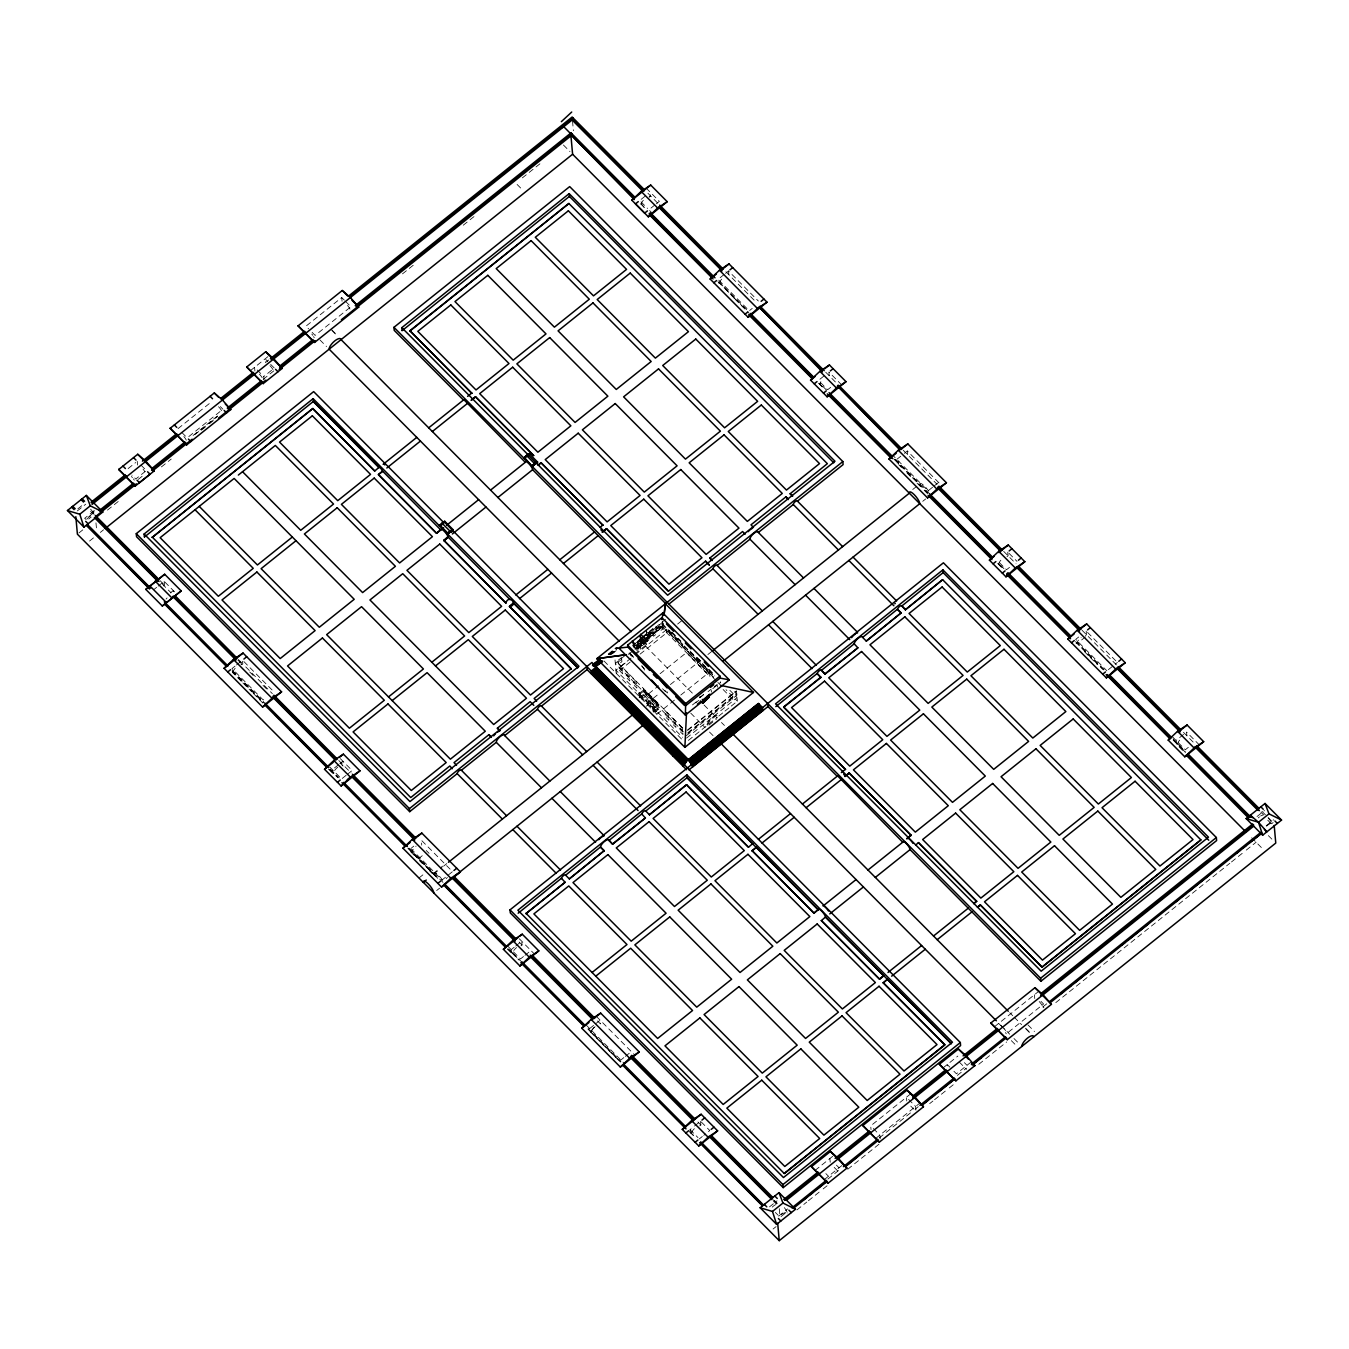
<?xml version="1.0" encoding="UTF-8"?>
<svg xmlns="http://www.w3.org/2000/svg" width="1349" height="1349" viewBox="0 0 1349 1349"><rect width="100%" height="100%" fill="white"/><g stroke="black" fill="none" stroke-linecap="round" stroke-linejoin="round"><path stroke-width="0.75" stroke-dasharray="5 3.75" d="M233.495 672.713L233.411 671.094A5.767 2.074 -44.8 0 1 236.058 667.266M633.457 645.851L633.018 640.556M638.988 692.475L639.342 697.433M652.562 706.185L652.933 711.142M649.459 196.701L650.505 195.858L649.392 196.65L650.454 195.807L650.167 192.131M628.449 654.417L633.339 650.488M634.957 649.173L662.629 626.897L663.084 623.036L662.629 626.847L636.239 648.194M77.804 508.877L83.368 504.425M128.138 468.575L135.693 462.522M178.017 428.628L212.147 401.311M250.374 370.688L269.362 355.478M344.349 300.169L341.719 297.539L305.97 326.171L308.601 328.802M77.331 510.917L85.678 504.239M268.771 359.964L265.5 362.577L265.163 358.851L267.793 361.481M188.809 436.57L222.939 409.236L220.325 406.605M264.084 380.283L263.746 376.556L274.336 368.075L269.092 362.797M138.239 479.418L144.292 474.578M193.109 435.474L217.476 415.964M263.156 379.373L273.763 370.891M194.779 434.682L217.526 416.453M201.338 430.213L207.847 425.002M209.466 423.704L214.339 419.792M78.883 532.99L83.368 529.415M107.465 510.107L118.914 500.951M161.408 466.923L171.222 459.065M402.491 273.864L413.991 264.657M463.247 225.216L474.747 216.009M522.367 177.883L540.426 163.414M89.557 541.033L94.059 537.425M100.332 532.417L103.586 529.786M153.651 589.732L156.653 587.321M158.153 586.124L164.14 581.335L176.989 594.251M641.18 199.332L647.183 194.526M163.431 585.921L164.477 585.078L164.14 581.335M170.311 592.953L173.313 590.558L173.65 594.302M654.855 204.964L648.852 209.77L652.528 213.462M656.356 203.766L659.341 201.355L646.508 188.438M234.996 666.153L231.994 668.564L263.224 699.979L266.208 697.585M236.497 664.956L242.483 660.167L242.82 663.927L241.775 664.77M724.025 274.589L718.022 279.395L749.251 310.81L752.236 308.415M725.526 273.392L728.511 270.997L758.323 300.996M233.377 671.465L232.332 672.308L241.404 681.447M718.359 283.121L719.422 282.278L747.801 310.843M338.38 764.816L332.394 769.605L332.731 773.365L333.776 772.522L333.877 773.77L333.81 772.151A5.767 2.074 -44.8 0 1 337.756 767.143M339.881 763.618L342.882 761.207L343.219 764.967L342.14 765.827M819.922 379.238L824.408 375.646M346.137 775.321L341.634 778.913L328.718 765.912M347.62 774.124L352.123 770.515L339.206 757.514M830.664 387.348L827.662 389.743L818.421 380.435M608.214 654.214L616.341 647.419M608.568 654.332L616.695 647.554M608.888 654.198L617.033 647.672M608.922 654.45L617.387 647.79M609.259 654.569L617.741 647.925M609.613 654.703L617.758 648.178M609.967 654.838L616.813 649.459M610.642 654.805L617.168 649.594M612.294 653.759L617.184 649.83M642.613 636.745L647.52 632.816M649.156 631.517L654.046 627.589M637.284 641.5L646.694 633.963M636.593 649.898L632.462 645.733L665.546 619.393M648.633 636.559L646.34 634.249L640.067 640.219L642.748 643.136M646.711 635.008L649.847 632.479M653 629.966L656.154 627.437M637.436 643.288L640.556 640.792L640.387 639.004M649.982 633.237L653.101 630.742M656.204 628.263L659.307 625.767M634.401 646.475L662.477 623.997L682.796 644.451M618.398 660.099L621.535 657.57M636.222 645.817L662.646 624.654L662.443 622.412L659.29 624.924L659.492 627.184M624.992 655.563L615.313 663.32L683.336 731.799M637.773 648.009L649.459 638.431L637.773 648.009L636.29 646.525L664.248 624.149M641.939 637.773L643.288 641.382L649.594 636.053L637.015 646.846M713.469 677.4L662.679 626.256L636.374 647.486L636.492 648.684L632.361 644.535L632.462 645.733M638.026 648.751L650.42 638.819L649.83 631.45M634.721 654.012L646.609 644.485L647.233 645.109A7.909 2.833 -44.8 0 0 643.304 644.822A7.909 2.833 -44.8 0 0 636.897 650.774M631.062 658.076L615.903 670.2L682.543 737.279M635.345 654.636L666.457 629.73L713.25 676.844M621.282 666.187L627.42 661.263M630.185 662.055L616.173 673.235L615.009 659.88L682.999 728.308M640.117 654.113L669.829 630.27M677.62 624.047L682.274 620.304M413.974 855.148L411.141 852.298L410.804 848.538L413.789 846.143M896.832 459.368L902.818 454.562M904.319 453.365L907.321 450.971L942.243 486.129M411.141 852.298L412.187 851.455L437.734 878.317M897.169 463.095L898.215 462.252L898.333 463.5A5.598 2.007 -44.8 0 1 901.132 458.424M418.342 858.841L422.541 855.468M660.099 673.707L687.855 651.483M655.867 711.749A7.925 2.108 51.3 0 0 650.353 702.981A7.925 2.108 51.3 0 0 645.446 701.261L646.188 700.687A7.925 2.108 51.3 0 1 651.078 702.391A7.925 2.108 51.3 0 1 656.609 711.176L655.867 711.749L638.886 694.954L638.785 693.808L643.507 690.03M638.886 694.954L644.029 690.84L658.7 705.325L644.502 691.042M658.261 705.409L644.063 691.11L644.923 690.705L659.138 705.156L657.874 706.168L657.621 703.2M644.94 690.873L643.675 691.885L643.422 688.917L659.121 704.987M639.139 697.838L643.878 694.044M640.826 697.77L643.979 695.241L643.76 692.846L657.958 707.129L658.177 709.523L655.024 712.07M641.922 699.153L658.599 685.798M418.966 877.997L424.952 873.208M912.733 489.485L917.236 485.893M433.198 873.663L438.121 869.717M441.393 867.087L442.59 866.142M433.518 874.219L441.932 867.491M443.568 866.193L446.806 863.579M646.458 703.723L659.425 693.335M670.369 684.567L700.131 660.74M707.888 654.518L712.559 650.791M919.714 484.898L919.833 484.797A7.942 2.125 51.3 0 1 922.649 484.426A7.942 2.125 51.3 0 1 928.635 491.221M646.356 706.185L651.078 702.391M658.228 705.122L653.085 709.254L652.983 708.107L657.705 704.313M932.581 487.225L928.095 490.834L893.156 455.675M934.081 486.028L938.584 482.436M653.338 712.12L658.076 708.326M436.671 890.525L439.589 888.198M656.879 714.211L674.702 699.929M680.79 695.055L710.552 671.229M922.733 501.322L925.684 498.945M699.541 697.77L704.296 693.959M699.811 697.804L704.549 693.808M708.04 691.666L711.159 689.187M714.262 686.692L717.364 684.213M692.459 704.92L697.113 701.193M712.778 688.648L720.535 682.442M695.612 702.913L698.715 700.418M687.568 729.961L736.487 690.806M687.602 730.416L736.52 691.261L737.397 701.16L726.032 689.71M687.821 732.709L736.723 693.538M687.872 733.418L736.79 694.246L733.839 691.278M686.337 735.677L736.874 695.207M686.54 738.088L737.094 697.618L729.708 690.182M688.395 740.399L717.28 717.263M718.781 716.066L723.435 712.339M724.986 711.092L729.64 707.365M731.192 706.117L735.846 702.391M708.984 725.071L716.437 719.101M514.222 947.234L511.237 949.629L511.575 953.389L507.157 948.937M515.723 946.037L521.726 941.231L522.046 944.991L520.95 945.868M1007.029 556.631L1008.091 555.788L1007.754 552.061M523.479 956.542L520.478 958.937L507.561 945.936M524.963 955.345L530.966 950.539M1009.507 567.373L1006.506 569.767L998.58 561.791M589.648 1028.562L594.15 1024.97M595.634 1023.773L600.136 1020.164L600.474 1023.925L597.523 1020.957M1078.677 636.998L1075.676 639.392L1106.905 670.824M594.251 1027.23L589.985 1032.322M1104.038 669.424L1077.075 642.276L1076.013 643.119L1078.846 645.986M1085.456 635.564L1086.501 634.721L1086.164 630.995M1085.557 636.812L1077.177 643.524L1102.723 669.239M620.877 1059.994L623.862 1057.582M625.363 1056.385L631.349 1051.596M1108.406 669.627L1117.394 662.426M694.33 1128.675A5.565 1.99 -44.8 0 0 691.582 1133.75L691.464 1132.502L690.384 1133.379L690.047 1129.619L693.032 1127.224M694.533 1126.01L700.536 1121.221L709.776 1130.529L703.79 1135.318M1183.562 734.446L1176.075 740.449L1176.412 744.176M699.76 1125.859L700.873 1124.982L700.536 1121.221M699.288 1138.927L702.289 1136.516M1188.317 747.346L1185.316 749.757L1172.399 736.756M769.486 1206.883L776.99 1200.88M815.1 1170.376L832.687 1156.295M910.642 1093.87L870.695 1125.859L871.032 1129.602M943.052 1067.919L957.841 1056.082M994.466 1026.758L1038.595 991.414M1257.015 816.516L1264.519 810.513M778.66 1216.107L787.647 1208.906M824.273 1179.616L843.26 1164.423M875.67 1138.455L919.816 1103.111M971.213 1061.95L956.424 1073.787L951.18 1068.509M1266.188 825.74L1273.692 819.737M781.054 1216.562L787.074 1211.739L787.175 1212.987M827.898 1179.06L838.471 1170.578M879.278 1137.915L913.408 1110.581M915.027 1109.283L918.298 1106.669M957.352 1075.389L966.44 1068.121M1039.185 1001.548A5.615 1.501 51.3 0 1 1043.097 1008.057L1042.996 1006.809L1047.903 1002.88M1271.753 823.632L1273.102 822.553M773.078 1229.023L776.063 1226.629M796.955 1209.918L806.786 1202.043M808.422 1200.728L821.524 1190.223M823.16 1188.924L828.084 1184.978M847.745 1169.246L880.509 1142.991M929.663 1103.634L932.935 1101.02M934.57 1099.705L947.689 1089.199M949.325 1087.901L955.885 1082.64M978.818 1064.277L1006.674 1041.968M1055.812 1002.611L1229.833 863.276M1231.485 861.96L1244.621 851.438M1246.257 850.123L1256.104 842.231M785.607 1212.785L785.674 1212.869A5.565 2.007 -44.8 0 0 780.531 1215.432M690.486 656.643L688.294 654.484A198.809 53.066 51.3 0 0 710.046 676.591M841.827 385.038L828.91 372.037L829.247 375.781M1009.069 553.394L1016.994 561.369M1087.581 632.428L1115.977 660.993M1199.48 745.053L1186.564 732.052L1186.901 735.778M647.908 193.244L658.363 203.783M725.914 271.756L754.428 300.473M825.689 372.189L838.488 385.089M903.24 450.262L937.032 484.274M1003.673 551.353L1016.016 563.764M1082.083 630.287L1116.652 665.091M1183.461 732.322L1195.332 744.294M1261.922 811.305L1272.529 821.996M1260.877 812.132L1263.794 815.083M1267.756 820.209L1272.158 824.644L1271.669 823.548A5.615 2.023 -44.8 0 0 1266.542 826.212M826.414 389.979L819.804 383.335L819.922 384.566A5.598 2.007 -44.8 0 1 822.705 379.474M895.281 459.284L929.478 493.717M1003.943 568.671L998.648 563.342L998.766 564.59A5.615 2.023 -44.8 0 1 1001.548 559.481M1173.057 738.881L1185.383 751.309M640.724 203.851L646.66 209.82M717.921 281.553L732.777 296.51M734.261 297.994L746.132 309.95M818.877 383.183L823.345 387.669M894.606 459.402L919.833 484.797M998.479 563.949L1002.914 568.418M1075.575 641.568L1103.752 669.93M1173.445 740.078L1185.316 752.017M1268.347 835.604L1272.798 840.073M641.079 203.429L645.126 208.623M719.422 282.278L734.345 298.433M735.138 299.225L749.336 313.508M818.792 383.436L823.244 387.922M893.915 459.048L927.522 492.773M997.653 563.477L1002.729 568.57M1173.158 740.129L1176.109 743.097M1177.458 743.333L1185.501 752.557M898.586 464.528L901.419 467.395M907.101 473.111L911.368 477.411M917.05 483.127L922.733 488.844M924.166 490.277L928.416 494.56M1084.529 651.702L1088.778 655.985M1090.211 657.418L1097.293 664.551M1179.043 746.84L1183.006 750.82M563.427 145.001L569.969 151.594M1251.653 837.763L1262.664 848.825M517.105 184.459L522.35 189.737M345.664 301.502L350.892 306.763L315.143 335.395L309.899 330.117M1040.956 1001.363L1043.586 1004.01L1007.821 1032.626L1003.892 1028.68M672.072 632.175L680.941 641.095M697.197 657.452L701.615 661.921A7.925 2.108 51.3 0 0 696.725 660.201L697.467 659.61A7.925 2.108 51.3 0 1 698.006 658.548M709.018 669.357L714.919 675.309M671.111 632.057L682.729 643.743M689.98 651.044L714.666 675.883M1042.996 1006.809L1043.907 1007.737M684.247 645.918L714.717 676.591M662.511 624.469L682.83 644.923M684.28 646.39L713.317 675.613M716.437 681.026L662.629 626.847L662.258 621.501M717.887 682.476L720.788 685.41M659.948 625.953L710.029 676.321M723.098 689.524L734.767 701.261M646.07 631.265L648.363 633.575M648.447 634.468L649.24 635.683L642.866 640.488M649.628 636.306L648.279 632.698M646.407 635.143L649.864 639.257L648.549 635.666M640.59 633.659L644.704 637.807M640.691 634.789L646.356 641.146L644.603 636.677L636.037 643.557L636.29 646.525M1027.972 1024.936L1034.514 1031.53M639.73 636.357L645.075 641.82M699.794 697.618L699.996 696.202M639.999 639.325L642.293 641.635M331.601 329.645L336.845 334.923M1025.594 1028.208L1030.838 1033.486M331.888 330.404L337.098 335.648M639.426 639.966L692.61 693.403M704.077 705.038L717.112 718.056M721.445 722.508L724.447 725.442M1009.76 1012.728L1012.728 1015.713M1014.212 1017.197L1021.615 1024.65M1025.898 1028.967L1031.125 1034.245M632.007 640.522L636.121 644.687M632.108 641.652L637.403 647.469L645.952 640.337M319.966 339.948L326.525 346.541M690.722 713.132L705.139 727.634M709.523 732.052L713.941 736.503M1000.806 1025.257L1009.693 1034.194M1013.976 1038.511L1019.203 1043.772M998.648 1023.402L1002.594 1027.348M629.595 652.865L633.828 657.132M633.659 657.401L630.944 654.67L631.113 656.44M628.971 653.236L633.035 657.334M641.534 665.883L644.4 668.767M644.687 670.116L641.804 665.597M664.737 690.283L667.451 693.015L667.283 691.244M662.544 688.732L665.361 691.565M1011.328 1040.635L1016.556 1045.897M643.625 691.16L657.806 705.46M643.979 695.241L658.177 709.54M638.785 693.808L652.983 708.107M603.998 660.976L682.813 740.314M964.4 1062.675L967.014 1065.305M959.206 1061.983L966.542 1069.369M257.187 369.963L263.746 376.556M949.881 1067.194L947.251 1064.563L947.588 1068.29M910.744 1106.096L913.678 1109.047M181.946 432.591L187.191 437.869M873.309 1128.506L879.868 1135.099L880.206 1138.826M141.139 465.27L146.383 470.548L135.811 479.013L131.865 475.05M836.431 1165.131L839.061 1167.779M834.188 1167.391L838.589 1171.826M825.858 1173.613L828.488 1176.244M243.899 661.583L273.695 691.582M519.281 938.769L534.626 954.232M596.46 1016.471L635.025 1055.289M93.924 512.553L93.014 511.625L94.11 514.627M160.059 580.626L164.477 585.078M238.402 659.492L242.82 663.927M245.771 666.912L272.38 693.673M338.801 760.532L351.145 772.943M519.112 942.024L522.046 944.991M697.922 1122.014L700.873 1124.982M162.167 583.864L171.07 592.818M237.812 660.015L242.264 664.484M249.683 671.954L255.602 677.923M263.021 685.393L267.473 689.862M340.15 763.028L343.118 766.013M774.41 1200.374L777.328 1203.308M426.217 850.494L429.083 853.327M773.331 1199.902L777.715 1204.32M773.449 1201.15L776.366 1204.084M775.355 1212.431L778.103 1215.196M410.804 848.538L442.05 880.003L452.539 871.606L421.293 840.14L421.731 845.149M585.989 1024.869L624.536 1063.687M690.047 1129.619L697.973 1137.595M232.45 670.47L263.578 701.8M330.303 768.964L339.189 777.918M408.882 848.049L442.978 882.381M509.686 949.527L512.772 953.76L512.89 952.141A5.514 1.99 -44.8 0 1 516.583 947.571M588.13 1028.478L620.877 1061.444M512.687 952.917L521.945 962.225M595.061 1026.69A5.48 1.973 -44.8 0 0 591.182 1032.036L620.86 1061.916M232.095 670.942L263.257 702.323M330.033 769.537L337.452 776.99M408.663 848.69L433.805 874A7.942 2.125 51.3 0 1 437.261 874.118A7.942 2.125 51.3 0 1 443.517 882.044M507.932 948.617L516.836 957.554M587.945 1029.152L620.54 1061.967M690.182 1132.047L696.118 1138.016M232.348 671.482L263.375 702.728M329.476 769.335L337.84 777.766M407.887 848.251L437.616 878.148M511.642 952.647L519.045 960.1M590.188 1031.698L620.928 1062.624M689.491 1131.642L695.544 1137.73M242.887 682.931L251.74 691.852M253.224 693.335L263.544 703.74M328.313 768.93L332.731 773.365M419.657 860.881L422.507 863.731M429.606 870.881L432.456 873.747M640.994 201.844L647.554 208.454M413.502 853.934L437.498 878.283M641.028 640.185L640.573 634.974M633.474 645.665L632.243 640.708M591.081 1031.445L591.182 1032.036M1077.075 642.276L1077.177 643.524A5.615 2.023 -44.8 0 1 1081.122 637.352M1034.413 994.769L1034.734 998.496M907.321 450.971L907.658 454.697M915.954 1110.193L915.617 1106.467L906.444 1097.243L906.781 1100.969M829.888 1158.538L830.225 1162.282M728.511 270.997L728.848 274.724M779.284 1208.687L779.992 1216.697M720.467 681.734L720.568 682.914M717.466 685.41L717.634 687.181M711.26 690.368L711.412 692.155M666.457 629.73L666.743 632.782M662.797 626.324L663.017 628.735L659.863 631.265L659.644 628.853M659.408 626.965L659.577 628.752M656.036 626.476L656.71 633.777L653.574 636.306L652.933 628.971M653.253 705.965L653.692 710.99M646.289 630.371L646.913 637.268M647.065 638.937L647.267 641.331M644.957 640.606L645.176 643.018L640.944 637.655M650.353 702.981L650.656 706.505M643.507 644.131L642.208 640.741M640.657 641.989L640.809 643.76M639.797 635.126L640.269 640.337M640.353 645.733L640.674 649.257M637.554 644.468L637.706 646.255M639.662 692.256L640.117 697.281M634.182 643.979L634.334 645.766M633.929 645.244L634.131 647.486M572.532 121.056L573.392 130.769M412.187 851.455L412.288 852.703L412.221 851.084A5.767 2.074 -44.8 0 1 416.167 846.059M341.719 297.539L342.056 301.265M254.573 367.333L254.91 371.059M137.21 461.307L137.547 465.051M95.964 522.872L96.521 528.96M446.114 878.705A5.767 2.074 -44.8 0 1 447.43 877.524M706.286 668.227A7.925 2.108 51.3 0 1 707.146 670.689L707.888 670.099A7.925 2.108 51.3 0 0 707.028 667.637M637.436 648.582A7.909 2.833 -44.8 0 1 646.609 644.485M240.931 664.332A5.767 2.074 -44.8 0 1 241.623 664.534M88.747 519.028A5.615 2.023 -44.8 0 1 91.142 517.105M90.585 511.17A5.649 1.501 51.3 0 1 92.423 513.716M90.568 509.163A5.649 1.501 51.3 0 1 94.093 514.053M86.758 519.298A5.615 2.023 -44.8 0 1 93.014 515.436M166.045 599.091A5.598 2.007 -44.8 0 1 167.107 597.927M719.523 283.526A5.598 2.007 -44.8 0 1 722.339 278.467M1177.576 744.581A5.615 2.023 -44.8 0 1 1181.522 738.392M641.18 204.66A5.598 2.007 -44.8 0 1 643.996 199.601M649.021 196.954A5.598 2.007 -44.8 0 1 649.459 197.308M706.977 724.531A7.909 2.85 -44.8 0 1 712.491 717.314A7.909 2.85 -44.8 0 1 718.477 715.324M707.618 725.189A7.925 2.85 -44.8 0 1 712.373 718.612A7.925 2.85 -44.8 0 1 718.461 715.594M772.269 1207.119A5.565 2.007 -44.8 0 1 775.709 1204.674M784.292 1207.625A5.615 1.501 51.3 0 1 787.091 1212.262M1268.245 818.118A5.615 1.501 51.3 0 1 1272.158 824.644M1258.297 817.899A5.615 2.023 -44.8 0 1 1259.46 816.853M1260.657 816.01A5.615 2.023 -44.8 0 1 1262.715 815.167M311.788 334.08A5.615 1.501 51.3 0 1 312.766 335.328M313.592 336.575A5.615 1.501 51.3 0 1 314.216 337.739M1005.443 1032.558A5.615 1.501 51.3 0 1 1006.27 1033.806M347.536 305.447A5.615 1.501 51.3 0 1 349.981 309.106M143.045 469.165A5.649 1.501 51.3 0 1 144.866 471.712M218.538 406.707A5.649 1.501 51.3 0 1 222.045 411.597M269.952 365.63A5.615 1.501 51.3 0 1 273.409 370.419M131.409 476.484A5.649 1.501 51.3 0 1 132.455 477.63M133.45 478.912A5.649 1.501 51.3 0 1 134.293 480.177M183.852 436.486A5.649 1.501 51.3 0 1 186.297 440.212M259.345 374.111A5.615 1.501 51.3 0 1 262.195 377.737M94.059 510.782L84.667 518.303L85.577 519.23L94.97 511.709L94.059 510.782M621.687 659.239L618.55 661.769L618.753 664.163L621.906 661.651L621.687 659.239M622.125 667.485L618.584 663.91L618.786 666.17L622.327 669.745L622.125 667.485M629.224 674.618L625.666 671.043L625.869 673.303L629.427 676.878L629.224 674.618M636.323 681.768L632.765 678.193L632.968 680.452L636.526 684.027L636.323 681.768M668.261 713.891L664.703 710.316L664.905 712.609L668.463 716.184L668.261 713.891M675.343 721.024L671.802 717.466L672.004 719.742L675.562 723.317L675.343 721.024M682.425 728.156L678.901 724.598L679.103 726.875L682.628 730.45L682.425 728.156M622.462 671.397L618.938 667.839L619.14 670.251L622.682 673.809L622.462 671.397M629.561 678.547L626.02 674.972L626.24 677.383L629.781 680.958L629.561 678.547M636.661 685.697L633.119 682.122L633.339 684.533L636.88 688.108L636.661 685.697M668.615 717.853L665.057 714.279L665.276 716.69L668.834 720.248L668.615 717.853M675.697 724.986L672.156 721.428L672.375 723.823L675.916 727.398L675.697 724.986M682.779 732.119L679.238 728.561L679.458 730.956L682.999 734.514L682.779 732.119"/><path stroke-width="1.5" d="M665.377 603.762L664.012 615.329L665.377 603.762L753.467 692.425L684.887 747.329L686.506 712.862M685.376 715.054L618.887 648.127L662.814 612.952L729.32 679.879L685.376 715.054L685.68 703.571L627.622 645.126L661.904 617.673L719.961 676.119L720.147 678.092L685.865 705.544L627.808 647.098L627.622 645.126M662.814 612.952L662.089 619.646L661.904 617.673M144.377 536.75L144.124 534.002L313.12 398.68L313.39 401.715L381.143 468.794L382.61 471.374L378.411 474.73L436.671 533.378L378.378 474.46L382.576 471.105L440.853 530.005M428.695 427.835L463.887 399.675L525.301 462.302A5.581 1.484 51.3 0 1 528.741 463.5A5.581 1.484 51.3 0 1 532.636 469.688L594.504 531.961L559.768 559.784M443.804 540.308L505.824 602.986L443.804 540.308L447.986 536.936L510.023 599.614M594.504 531.961L665.917 603.829M686.877 774.882L952.461 1042.221L783.465 1177.542L517.881 910.204L686.877 774.882L687.147 777.918L818.236 909.867A5.581 1.484 51.3 0 1 821.676 911.064A5.581 1.484 51.3 0 1 825.571 917.253L883.78 975.833L879.582 979.205L821.372 920.608L879.582 979.205M802.436 804.038L837.628 775.894L902.734 842.214A5.581 1.484 51.3 0 1 906.174 843.412A5.581 1.484 51.3 0 1 910.069 849.6L968.262 908.181L933.525 936.004M951.247 1043.755L825.554 916.983L821.372 920.608M968.262 908.181L1040.888 981.279L1216.629 840.562L1216.36 837.527L943.423 562.803L762.573 707.618L762.843 710.653M444.698 521.254L439.251 525.621L444.698 521.254L453.146 529.752L447.683 534.12L453.146 529.752M529.196 453.601L523.732 457.969L529.196 453.601L537.627 462.1L532.181 466.467L537.627 462.1M1168.2 740.112L1177.542 731.293L1187.086 725.003L1203.679 741.68L1184.793 756.806L1168.2 740.112L1170.999 737.869M1184.793 756.806L1194.118 747.987L1203.679 741.68M710.13 279.024L719.455 270.222L729 263.898L767.008 302.159L748.139 317.285L710.13 279.024L716.42 273.982M748.139 317.285L757.463 308.483L767.008 302.159M324.519 769.284L333.861 760.482L343.405 754.158L359.981 770.852L341.112 785.978L324.519 769.284L333.22 762.32M341.112 785.978L350.436 777.176L359.981 770.852M810.547 380.114L819.888 371.312L829.433 364.989L846.025 381.683L827.139 396.808L810.547 380.114L815.268 376.337M827.139 396.808L836.464 388.006L846.025 381.683M402.929 848.201L412.271 839.398L421.815 833.092L460.414 871.943L441.528 887.052L402.929 848.201L410.13 842.451M888.974 459.031L898.299 450.229L907.843 443.922L946.442 482.773L927.556 497.882L888.974 459.031L896.158 453.281M441.528 887.052L450.853 878.233L460.414 871.943M927.556 497.882L936.897 489.08L946.442 482.773M503.362 949.291L512.687 940.489L522.248 934.183L538.824 950.876L519.955 965.985L503.362 949.291L506.162 947.065M519.955 965.985L529.28 957.183L538.824 950.876M989.39 560.122L998.732 551.319L1008.276 545.013L1024.852 561.707L1005.983 576.816L989.39 560.122L994.112 556.344M1005.983 576.816L1015.308 568.013L1024.852 561.707M581.79 1028.225L591.115 1019.422L600.659 1013.116L639.224 1051.916L620.338 1067.042L581.79 1028.225L588.973 1022.475M1067.818 639.055L1077.143 630.253L1086.687 623.946L1125.251 662.747L1106.365 677.873L1067.818 639.055L1074.108 634.03M620.338 1067.042L629.663 1058.24L639.224 1051.916M1106.365 677.873L1115.707 669.07L1125.251 662.747M682.274 1129.383L691.599 1120.581L701.143 1114.257L717.634 1130.85L698.765 1145.976L682.274 1129.383L701.143 1114.257M698.765 1145.976L708.09 1137.173L717.634 1130.85M631.821 200.192L641.146 191.406L650.707 185.066L667.215 201.692L648.329 216.818L631.821 200.192L650.707 185.066M648.329 216.818L657.654 208.016L667.215 201.692M224.069 668.278L233.444 659.425L243.056 653.068L281.587 691.868L262.6 707.061L224.069 668.278L243.056 653.068M262.6 707.061L271.992 698.226L281.587 691.868M561.336 121.68L571.723 112.034M535.115 461.83L667.637 595.229L834.98 461.24L569.143 193.649L401.817 327.655L536.565 463.28A2.782 0.995 -44.8 0 0 534.895 463.331L533.816 464.208A2.782 0.995 -44.8 0 0 532.366 466.653L524.913 458.019L529.735 454.158M145.793 589.378L164.679 574.269L145.793 589.395L162.302 606.005L181.188 590.896L164.662 574.252M162.302 605.988L181.188 590.896M509.467 606.392L571.352 668.952L509.467 606.392L513.598 602.986L577.743 667.553M505.824 602.986C508.927 593.712 518.825 604.892 509.484 606.679L513.598 602.986M571.116 134.124L571.015 132.893L355.225 305.65M67.45 510.546L86.336 495.42L102.811 512.013L83.958 527.139L67.45 510.546L79.793 514.222L90.282 505.824L102.828 512.03M118.763 469.452L137.733 454.259L145.877 461.291L154.241 470.868L135.254 486.062L118.763 469.452L135.254 486.062M170.143 428.308L214.289 392.947L222.433 399.978L230.797 409.556L186.651 444.9L170.143 428.308L186.651 444.9M246.715 366.995L265.702 351.785L273.83 358.834L282.194 368.395L263.207 383.605L246.715 366.995L263.207 383.605M298.112 325.834L342.258 290.49L350.386 297.522L358.75 307.1L314.604 342.444L298.112 325.834L314.604 342.444M91.041 502.283L125.339 474.814M142.438 461.139L176.719 433.67M220.629 398.511L253.275 372.375M270.39 358.649L304.672 331.213M348.615 296.021L572.161 117.009L643.507 188.809M91.951 503.211L126.25 475.759M144.984 460.751L177.63 434.614M221.54 399.439L254.185 373.302M271.318 359.593L305.599 332.141M349.526 296.965L573.089 117.936M92.069 504.442L126.368 476.99M126.89 476.484L254.303 374.533M254.843 374.027L572.145 120.01L572.027 118.779L643.911 191.136M99.286 510.597L133.585 483.144M152.319 468.137L184.965 442M227.256 408.14L261.537 380.688M280.288 365.663L312.934 339.526M105.998 506.684L109.202 503.986M112.557 501.44L130.583 486.989M152.437 469.368L155.691 466.754M166.669 458.087L169.94 455.456M173.228 452.826L184.695 443.636M233.883 404.228L253.477 388.461M296.207 354.315L299.478 351.684M302.766 349.071L313.035 340.757M356.878 305.717L360.267 302.952M363.437 300.473L386.488 281.958M410.99 262.38L414.261 259.75M417.549 257.119L420.905 254.388M424.109 251.858L447.126 233.394M471.661 213.766L474.983 211.085M478.221 208.522L481.542 205.824M484.78 203.261L506.128 186.145M532.332 165.168L535.62 162.521M538.892 159.924L542.18 157.277M545.451 154.663L566.765 137.581M100.214 511.524L134.512 484.055M151.611 470.363L185.892 442.91M228.166 409.067L262.448 381.615M279.563 367.906L313.845 340.454M356.153 306.577L571.909 133.804L572.01 135.035M97.061 515.369L136.418 483.853M152.808 470.717L192.165 439.201M218.403 418.207L265.955 380.114M279.074 369.609L315.143 340.724M341.381 319.713L570.964 135.878M105.222 528.488L572.6 154.241L570.846 134.647M586.815 666.575L587.085 669.61L541.505 706.117A2.664 0.961 -44.8 0 0 539.398 706.471A2.664 0.961 -44.8 0 0 537.492 709.338L504.695 735.593A5.581 2.007 -44.8 0 0 500.277 736.47A5.581 2.007 -44.8 0 0 496.297 742.321L461.392 770.262A2.782 0.995 -44.8 0 0 459.183 770.701A2.782 0.995 -44.8 0 0 457.193 773.635L409.708 811.66L136.536 536.7L136.266 533.664L313.659 391.615L443.265 522.08M463.432 400.012L394.212 330.353L393.942 327.318L569.683 186.6L842.838 461.56L843.108 464.596L797.461 501.154A2.782 0.995 -44.8 0 0 795.252 501.592A2.782 0.995 -44.8 0 0 793.279 504.509L758.357 532.467A5.581 2.007 -44.8 0 0 753.939 533.344A5.581 2.007 -44.8 0 0 749.96 539.195L717.145 565.467A2.782 0.995 -44.8 0 0 714.936 565.906A2.782 0.995 -44.8 0 0 712.963 568.823L669.02 604.015M144.41 537.037L313.373 401.429L378.934 467.681M402.086 330.69L569.396 196.414L833.766 462.774M312.85 408.494L152.268 537.357L312.85 408.494L374.735 471.037L378.917 467.412M409.927 330.741L471.813 393.301L409.927 330.741L568.873 203.48L827.359 463.668L790.126 493.768L792.571 496.23M409.944 331.028L568.873 203.48M238.335 475.067L275.331 445.44L333.54 504.037L300.726 530.292L242.533 471.712M638.279 201.642L635.48 203.884L644.653 213.125L647.453 210.882M292.345 537.02L257.44 564.978L199.23 506.381M383.133 464.309L416.774 437.38M467.597 396.387L471.796 393.031M471.273 400.08L475.472 396.724L533.698 455.574L475.472 396.724M296.004 540.713L261.099 568.671L319.308 627.251L354.214 599.293L234.136 478.44L160.126 537.695L218.336 596.275L253.241 568.334L195.032 509.753M386.809 468.002L420.433 441.072M432.354 431.528L467.091 403.705M471.29 400.349L475.489 396.994M721.142 270.205L729 263.898M227.728 671.971L230.578 669.694M243.899 659.037L246.715 656.761M713.823 282.75L716.623 280.508M729.91 269.867L732.709 267.625M436.638 533.091L440.87 529.432A5.581 1.484 51.3 0 1 444.259 531.169A5.581 1.484 51.3 0 1 447.969 536.565L443.939 540.696L448.138 537.34M436.604 533.31L443.652 527.763M446.637 525.284L478.642 499.653M490.564 490.109L525.301 462.302M448.829 532.383A2.782 0.995 -44.8 0 0 447.868 534.305L447.767 533.057L451.966 529.702L591.25 671.026L591.52 674.062M532.248 465.405L536.447 462.049M538.2 464.933L541 462.69L602.902 525.233L541 462.69M452.337 533.985L485.977 507.039M497.899 497.494L532.636 469.688M538.234 465.203L541.033 462.96M745.053 314.182L747.852 311.939M761.14 301.299L763.939 299.056M388.512 696.91L423.417 668.969L361.549 606.679L326.643 634.637L450.381 759.183L485.286 731.242L427.093 672.662L392.188 700.603M431.815 662.241L464.612 635.969L402.744 573.696L369.946 599.968L493.683 724.514L526.481 698.259L468.288 639.662L435.474 665.934M515.807 594.976L547.846 569.329M600.103 527.476L602.868 524.963M606.544 528.656L602.379 532.299L606.544 528.656L668.446 591.216L705.594 561.167L709.27 564.86M519.483 598.669L551.522 573.021M563.444 563.477L598.18 535.654M339.206 757.514L343.405 754.158M824.711 368.766L829.433 364.989M814.223 383.807L817.022 381.565M830.309 370.924L833.126 368.699M337.435 782.285L340.235 780.042M823.463 393.115L826.263 390.873M347.317 779.722L350.082 777.513M152.235 537.087L410.754 797.563L449.841 765.962L452.303 768.711M491.39 737.127L488.928 734.665L454.04 762.607L456.502 765.338M499.804 730.669L497.359 728.207L530.14 701.665L533.799 705.358M571.335 668.682L534.153 698.462L536.615 701.193M712.255 560.543L709.81 558.081L742.608 531.523L745.07 534.271M788.356 499.315L785.911 496.854L751.005 524.812L753.467 527.543M409.708 811.66L409.438 808.624L591.941 662.477L692.526 763.719L692.796 766.755M842.838 461.56L596.814 658.666L684.887 747.329M593.813 663.944L600.339 658.734M592.481 665.327L599.715 659.509M599.344 660.234L592.818 665.445L599.715 660.622M592.852 665.698L599.698 660.352M593.543 665.951L600.052 660.47M593.897 666.069L600.406 660.605M594.235 665.934L600.743 660.723M594.251 666.187L601.098 660.841M594.605 666.305L601.452 660.976M594.572 666.069L601.469 661.229M602.143 661.195L595.28 666.322M594.943 666.44L602.497 661.33M595.651 666.676L602.514 661.583M591.25 671.026L596.359 666.929M594.774 669.289L686.456 761.578L595.179 668.699L595.938 667.266L687.636 759.554L595.971 667.519M594.369 669.88L685.663 762.758L594.369 669.88L595.179 668.699M685.275 763.349L593.577 671.043L593.965 670.217M684.483 764.529L592.784 672.24L593.577 671.043M591.992 673.421L683.69 765.709L591.992 673.421L592.784 672.24M413.131 840.056L421.815 833.092M907.843 443.922L900.66 449.672L837.442 385.915L899.361 449.386M75.831 516.701L77.399 534.187L423.316 882.398L426.267 880.037M448.441 862.281L632.259 715.088M712.559 650.791L909.344 493.194A7.942 2.125 51.3 0 1 914.217 494.645A7.942 2.125 51.3 0 1 919.765 503.683L722.98 661.28M437.869 883.359L440.651 881.116M453.938 870.476L456.738 868.25M423.35 882.364L433.771 892.853A7.942 2.125 51.3 0 0 428.189 883.814A7.942 2.125 51.3 0 0 423.316 882.398M454.023 876.648L642.68 725.577M685.68 703.571L719.961 676.119M710.468 687.332L713.739 684.719M697.366 704.161L700.519 701.665M706.775 696.657L709.928 694.111M708.798 695.224L702.458 700.3L702.374 699.406M702.711 703.267L708.984 697.298L702.711 703.267L700.418 700.957M672.932 756.03L676.085 753.501M683.201 766.367L682.931 763.332L688.057 759.217M686.86 760.988L687.231 760.145M762.573 707.618L758.475 703.487L688.412 759.588L689.609 761.494L759.689 705.628L689.626 761.73M688.428 759.858L758.475 703.487M688.799 760.229L758.863 704.127L762.826 710.4L692.762 766.502L691.211 764.242L761.258 708.141M688.833 760.482L758.88 704.38M759.285 704.785L689.238 761.123L759.302 705.021M760.06 705.999L690.401 762.741M690.03 762.37L760.077 706.269M690.418 762.978L760.465 706.893M690.789 763.349L760.836 707.264M690.806 763.601L760.853 707.5M691.177 763.989L761.241 707.888M682.931 763.332L960.336 1042.541L960.606 1045.576L783.213 1187.626L510.293 912.902L510.006 909.867L761.645 708.529L691.615 764.9M762.033 709.169L692.003 765.507L762.067 709.422M692.391 766.131L762.455 710.029M688.951 769.841L767.969 706.556L767.699 703.52M942.9 569.868L775.557 703.858L1041.158 971.196L1208.485 837.189L942.9 569.868L943.17 572.903M518.151 913.239L561.42 878.283L565.113 882.263L526.009 913.577L565.113 882.263M565.636 875.197L600.524 846.987L604.2 850.679L569.312 878.89L565.636 875.197A2.782 0.995 -44.8 0 0 563.427 875.636A2.782 0.995 -44.8 0 0 561.454 878.57L561.42 878.283M612.615 844.221L608.922 840.258L612.615 844.221L645.412 817.966L641.719 813.987L608.939 840.528A5.581 2.007 -44.8 0 0 604.521 841.405A5.581 2.007 -44.8 0 0 600.541 847.256L604.217 850.949M641.719 813.987L641.753 814.273A2.664 0.961 -44.8 0 1 643.642 811.474A2.664 0.961 -44.8 0 1 645.766 811.053L687.113 777.631L752.691 843.884M775.81 706.623L817.19 673.488L820.883 677.451L783.702 707.23L845.57 769.503L783.668 706.96L820.85 677.181M825.065 674.095L821.372 670.133L825.065 674.095L857.88 647.824L854.187 643.844L821.406 670.402A2.782 0.995 -44.8 0 0 819.197 670.841A2.782 0.995 -44.8 0 0 817.207 673.758L820.883 677.451M862.618 637.403L897.49 609.175L901.166 612.868L866.277 641.095L862.618 637.403A5.581 2.007 -44.8 0 0 858.183 638.279A5.581 2.007 -44.8 0 0 854.221 644.131L854.187 643.844M604.2 850.679L569.312 878.89M612.581 843.951L645.412 817.966M686.59 784.696L649.425 814.745L686.59 784.696L748.493 847.239L752.658 843.614M825.048 673.826L857.88 647.824M901.166 612.868L866.277 641.095M942.614 579.682L905.381 609.782L942.614 579.682L1200.897 839.904L1041.951 967.182L980.301 904.875L977.502 907.118M507.561 945.936L518.05 937.538M519.449 936.425L522.248 934.183M998.833 552.567L1008.276 545.013M993.066 563.815L995.866 561.589M1009.153 550.948L1011.952 548.706M1002.307 573.123L1005.106 570.88M1018.394 560.24L1021.193 558.014M592.076 972.494L626.981 944.536L568.789 885.956L533.884 913.897L657.638 1038.46L692.543 1010.519L630.658 948.229L595.752 976.187M758.442 839.28L790.514 813.582M841.354 772.589L845.536 769.234M752.135 850.663L756.334 847.307L818.202 909.597L814.037 913.222L752.135 850.663L814.037 913.222M845.014 776.282L849.212 772.926L911.098 835.216L906.916 838.842M752.152 850.932L756.334 847.307M762 843.058L794.19 817.275M806.112 807.731L840.849 779.924M845.047 776.552L849.212 772.926M600.659 1013.116L593.476 1018.866L530.208 955.176M1078.829 630.236L1086.687 623.946M1071.477 642.748L1074.276 640.522M1087.564 629.882L1090.363 627.639M1102.706 674.18L1105.505 671.937M1118.793 661.297L1121.592 659.054M814.02 912.953L818.202 909.597M906.899 838.572L911.098 835.216M823.986 905.246L856.075 879.565M867.98 870.021L902.734 842.214M829.77 913.897L863.411 886.951M875.332 877.406L910.069 849.6M915.667 845.115L918.433 842.602L976.642 901.183L973.86 903.695M1178.402 731.951L1187.086 725.003M685.848 1132.975L688.648 1130.732M701.935 1120.092L704.734 1117.866M879.548 978.919L883.747 975.563M973.843 903.425L976.642 901.183M887.979 972.477L921.603 945.548M525.992 913.29L784.275 1173.512L944.873 1044.919L883.241 982.898L887.423 979.256L951.23 1043.485M883.241 982.898L887.423 979.256M891.638 976.17L925.279 949.241M937.201 939.697L971.938 911.873M977.536 907.388L980.335 905.145M695.089 1142.283L697.888 1140.04M711.176 1129.4L713.975 1127.157M883.224 982.612L944.84 1044.649L784.275 1173.512M1041.951 967.182L1200.897 839.904M783.213 1187.626L782.943 1184.591L960.336 1042.541M1040.888 981.279L1040.619 978.244L1216.36 837.527M760.128 1207.743L779.014 1192.634L795.522 1209.244L776.636 1224.369L760.128 1207.743L772.471 1211.453L776.636 1224.369M811.44 1166.683L830.411 1151.49L838.555 1158.538L846.919 1168.116L827.949 1183.309L811.44 1166.683L827.949 1183.309M862.837 1125.538L906.966 1090.177L915.111 1097.226L923.475 1106.804L879.346 1142.148L862.837 1125.538L879.346 1142.148M939.393 1064.226L958.38 1049.016L966.508 1056.065L974.889 1065.643L955.901 1080.836L939.393 1064.226L955.901 1080.836M990.79 1023.065L1034.936 987.721L1043.081 994.753L1051.444 1004.331L1007.298 1039.691L990.79 1023.065L1007.298 1039.691M1246.156 818.573L1265.042 803.464L1281.55 820.074L1262.664 835.2L1246.156 818.573L1258.499 822.266L1266.863 831.827L1264.418 829.365M783.718 1199.514L818.017 1172.045M835.115 1158.353L869.397 1130.9M913.307 1095.742L945.953 1069.605M963.085 1055.896L997.349 1028.444M1041.293 993.252L1252.715 823.952M784.629 1200.441L818.927 1172.972M837.662 1157.965L870.307 1131.828M912.599 1097.968L946.88 1070.516M965.631 1055.508L998.277 1029.354M1040.568 995.495L1253.643 824.88M772.471 1211.453L782.96 1203.055L795.522 1209.244M819.585 1173.731L838.555 1158.538M870.965 1132.57L915.111 1097.226M947.538 1071.275L966.508 1056.065M998.934 1030.113L1043.081 994.753M1262.664 835.2L1258.499 822.266L1268.987 813.852L1281.55 820.074M786.383 1200.374L819.045 1174.22M837.78 1159.213L870.425 1133.076M914.335 1097.901L946.981 1071.764M965.732 1056.756L998.378 1030.602M1042.322 995.427L1253.744 826.128M791.964 1207.827L826.263 1180.358M843.378 1166.666L877.643 1139.214M919.934 1105.354L954.215 1077.902M971.331 1064.192L1005.612 1036.74M1049.556 1001.565L1260.978 832.266M803.515 1199.919L806.786 1197.305M810.041 1194.674L813.312 1192.061M816.583 1189.447L826.381 1181.606M845.115 1166.598L856.548 1157.459M924.942 1102.673L928.196 1100.059M931.468 1097.445L934.739 1094.832M937.993 1092.218L954.316 1079.149M973.067 1064.142L981.229 1057.599M1061.14 993.623L1064.412 990.992M1067.683 988.379L1070.971 985.748M1074.242 983.117L1087.361 972.629M1121.778 945.059L1125.049 942.428M1128.337 939.815L1147.999 924.065M1175.856 901.756L1179.144 899.125M1182.415 896.495L1185.687 893.881M1188.975 891.251L1208.637 875.501M1236.493 853.192L1239.782 850.561M1243.053 847.948L1246.324 845.317M1249.612 842.687L1261.079 833.513M794.527 1207.439L827.19 1181.286M845.924 1166.278L878.57 1140.141M922.48 1104.966L955.126 1078.829M972.241 1065.12L1006.523 1037.668M1050.466 1002.492L1261.888 833.193M433.737 892.886L779.25 1240.658L1275.766 843.074L1274.198 825.453M618.887 648.127L627.808 647.098M658.986 688.091L651.601 680.048L651.685 680.941M720.147 678.092L729.32 679.879M720.788 685.41L753.467 692.425M383.959 464.157L384.853 464.916M1258.499 822.266L1250.354 815.218L1252.799 817.679M1260.843 806.82L1263.288 809.282M1274.906 820.968L1277.351 823.43M659.678 205.099L723.249 269.092M760.077 306.156L824.205 370.705M839.044 385.645L901.773 448.779M938.904 486.163L1002.341 550.021M1018.68 566.462L1081.021 629.224M1118.136 666.575L1181.016 729.86M1196.816 745.778L1259.173 808.54M660.099 207.426L721.917 269.631M822.3 370.688L759.015 306.982L822.418 371.936M937.859 487.006L1001.143 550.712M1017.753 567.423L1079.571 629.646M1118.152 668.48L1179.953 730.686M1196.546 747.397L1259.41 810.665M572.145 120.01L642.208 190.546M658.734 207.19L722.019 270.879M937.977 488.254L999.794 550.476M1016.387 567.187L1079.672 630.877M1116.787 668.244L1180.071 731.934M1258.061 810.445L1195.197 747.177A5.615 2.023 -44.8 0 0 1195.13 746.469M641.146 191.406L657.654 208.016M719.455 270.222L757.463 308.483M819.888 371.312L836.464 388.006M898.299 450.229L936.897 489.08M998.732 551.319L1015.308 568.013M1077.143 630.253L1115.707 669.07M1177.542 731.293L1194.118 747.987M571.015 132.893L635.194 197.51M650.252 212.653L715.004 277.827M750.634 313.693L813.919 377.4M829.062 392.643L892.33 456.333M929.478 493.717L992.763 557.424M1007.905 572.651L1071.19 636.357M1109.772 675.191L1171.573 737.414M1188.165 754.108L1251.029 817.376M563.764 126.722L585.264 148.373M588.215 151.324L599.985 163.178M604.403 167.63L616.173 179.484M620.591 183.919L630.894 194.29M650.353 213.901L657.722 221.303M665.074 228.706L672.443 236.109M681.262 244.995L687.147 250.931M697.45 261.301L701.868 265.736M750.533 314.722L803.734 368.277M803.987 368.53L812.874 377.467M835.048 399.81L843.884 408.696M851.236 416.099L860.072 424.986M867.424 432.388L874.793 439.791M883.612 448.694L889.497 454.613M930.844 496.23L991.734 557.508M1007.72 573.595L1019.54 585.5M1019.777 585.753L1032.912 598.956M1035.981 602.042L1047.667 613.812M1052.169 618.331L1062.422 628.668M1114.291 680.874L1118.709 685.326M1130.479 697.163L1133.43 700.131M1139.315 706.067L1170.224 737.161M1188.284 755.356L1205.821 773.011M1208.755 775.962L1221.907 789.199M1226.292 793.617L1237.977 805.387M1243.829 811.272L1249.68 817.157M634.131 198.354L569.936 133.736L634.249 199.585M649.189 213.496L712.474 277.203M749.572 314.553L812.857 378.243M829.466 394.97L892.751 458.66M929.899 496.044L991.7 558.267M1006.843 573.494L1070.128 637.2M1107.225 674.551L1170.51 738.257M1187.12 754.951L1248.516 816.752M649.307 214.744L713.081 278.939M748.678 314.772L812.452 378.968M827.291 393.908L891.065 458.104M928.146 495.42L991.937 559.633M1006.759 574.556L1070.55 638.752M1106.146 674.584L1169.92 738.78M1186.243 755.204L1248.533 817.916M572.6 154.241L1245.734 831.793M1208.755 840.225L943.136 572.617L901.722 606.089A2.782 0.995 -44.8 0 0 899.513 606.527A2.782 0.995 -44.8 0 0 897.523 609.444L901.199 613.137M792.554 495.96L790.126 493.768M905.364 609.512L901.688 605.819L905.381 609.782M797.461 501.154L842.636 546.615M853.057 557.103L896.596 600.929M788.372 499.585L785.911 496.854M793.279 504.509L838.437 549.987M848.858 560.476L893.847 605.752M758.357 532.467L803.532 577.945M813.953 588.417L857.492 632.259M749.96 539.195L795.134 584.657M805.555 595.145L849.735 639.628M712.238 560.273L709.81 558.081M717.145 565.467L762.32 610.928M772.741 621.417L816.28 665.242M709.287 565.13L705.594 561.167M712.963 568.823L758.121 614.301M768.542 624.789L812.081 668.615M980.301 904.875L1041.917 966.896M606.561 528.926L668.446 591.216M849.246 773.196L911.115 835.486M976.659 901.452L918.433 842.602M526.43 455.406L534.862 463.904M393.942 327.318L1040.619 978.244M767.969 706.556L837.173 776.231M342.258 290.49L347.755 296.021M351.887 300.169L358.75 307.1M1034.936 987.721L1051.444 1004.331M666.44 624.031L673.691 631.332M685.309 643.035L691.11 648.869M704.178 662.022L708.529 666.406M631.18 631.652L341.01 339.577A7.925 2.85 -44.8 0 0 334.788 340.875A7.925 2.85 -44.8 0 0 329.139 349.172L619.292 641.23M733.232 734.379L1008.276 1011.244M638.094 658.734L649.695 670.419M667.114 687.956L656.828 676.321M675.832 696.725L684.533 705.493M653.354 674.517L656.997 678.176M721.31 743.923L996.371 1020.788M595.55 667.856L687.265 760.414M595.145 668.446L686.843 760.735M594.353 669.627L686.051 761.915M593.56 670.807L685.241 763.096M684.87 763.939L593.189 671.65M452.505 530.258L444.63 522.316L440.432 525.672L447.767 533.057M592.767 671.987L684.449 764.276M592.363 672.561L684.061 764.866M591.975 673.151L683.69 765.709M441.932 523.075L450.381 531.557M587.085 669.61L686.557 769.739M313.12 398.68L578.957 666.254L409.961 801.576L144.124 534.002M265.702 351.785L282.194 368.395M958.38 1049.016L968.599 1059.319M972.444 1063.181L974.889 1065.643M513.632 603.256L577.76 667.822M275.55 369.306L277.995 371.751M312.867 408.764L374.735 471.037M686.607 784.966L748.493 847.239M541.505 706.117L586.68 751.578M597.101 762.067L640.64 805.893M649.425 814.745L645.766 811.053M537.492 709.338L582.667 754.799M593.088 765.288L638.077 810.58M214.289 392.947L218.42 397.095M225.3 404.026L230.797 409.556M906.966 1090.177L923.475 1106.804M210.09 396.302L212.535 398.764M224.153 410.467L226.598 412.912M499.771 730.399L497.359 728.207M504.695 735.593L549.869 781.071M560.273 791.559L603.947 835.52M491.407 737.397L488.928 734.665M496.297 742.321L541.472 787.782M551.893 798.271L595.567 842.231M174.341 424.935L176.786 427.397M188.405 439.099L190.85 441.545M461.392 770.262L506.566 815.74M516.987 826.229L560.526 870.054M457.193 773.635L502.368 819.096M512.789 829.584L556.328 873.41M137.733 454.259L154.241 470.868M830.411 1151.49L846.919 1168.116M133.534 457.615L135.979 460.076M147.597 471.779L150.043 474.224L139.47 482.689L137.025 480.244M122.961 466.079L125.406 468.541M136.266 533.664L409.438 808.624M510.006 909.867L782.943 1184.591M82.137 498.776L84.582 501.238M774.815 1195.99L777.26 1198.452M788.878 1210.137L791.323 1212.599M81.092 499.619L83.537 502.081M95.307 515.453L158.592 579.143M175.117 595.786L236.935 658.008M273.847 695.173L337.402 759.133M352.46 774.275L415.745 837.965M454.36 876.85L516.161 939.056M532.771 955.783L594.589 1017.989M631.686 1055.34L694.971 1119.046M711.564 1135.757L772.96 1197.558M95.425 516.684L157.715 579.379M174.038 595.803L178.473 600.288M188.86 610.743L191.828 613.728M203.699 625.666L234.844 657.03M274.892 697.332L335.699 758.543M353.505 776.468L359.441 782.437M368.344 791.391L372.779 795.876M383.167 806.331L387.618 810.8M398.006 821.254L400.973 824.239M711.547 1137.106L764.175 1190.071M95.728 517.763L159.013 581.47M174.072 596.629L235.89 658.852M272.936 696.219L336.221 759.925M352.831 776.636L414.632 838.859M453.247 877.727L515.065 939.933M630.59 1056.233L693.875 1119.923M710.468 1136.634L771.864 1198.435M94.363 517.527L157.648 581.217M172.706 596.376L235.991 660.083M273.054 697.467L334.872 759.689M351.465 776.4L414.75 840.09M709.119 1136.398L771.982 1199.683M451.746 877.609L515.031 941.298M530.174 956.542L592.026 1018.799M630.556 1057.582L692.374 1119.805M233.444 659.425L271.992 698.226M333.861 760.482L350.436 777.176M412.271 839.398L450.853 878.233M512.687 940.489L529.28 957.183M591.115 1019.422L629.663 1058.24M691.599 1120.581L708.09 1137.173M155.169 581.082L171.677 597.708M72.745 506.297L75.19 508.758M71.649 507.173L74.094 509.635M85.712 521.338L88.14 523.783M149.992 586.039L166.5 602.649M764.327 1204.387L766.772 1206.849M778.39 1218.535L780.835 1220.997M87.381 524.457L150.666 588.147M164.258 601.823L227.998 665.984M264.606 702.896L328.819 767.463M343.641 782.386L407.398 846.565M444.462 883.865L506.735 946.543M521.894 961.82L585.196 1025.527M623.761 1064.361L685.579 1126.567M700.721 1141.81L763.568 1205.079M87.5 525.688L149.301 587.911M167.327 606.038L180.277 619.157M182.098 620.911L195.065 634.03M198.354 637.268L209.837 648.92M213.125 652.14L223.141 662.308M275.196 714.616L279.631 719.084M289.968 729.505L326.913 766.687M344.619 784.545L350.555 790.463M353.438 793.448L365.309 805.319M368.226 808.304L381.396 821.592M384.465 824.644L396.1 836.414M400.687 840.983L405.138 845.418M446.452 887.001L453.82 894.421M461.307 901.992L468.558 909.26M477.58 918.382L483.296 924.099M492.385 933.272L505.706 946.678M521.996 963.068L567.676 1009.018M567.946 1009.322L582.397 1023.857M627.234 1068.998L640.067 1081.898M642.057 1083.905L654.788 1096.703M658.363 1100.329L662.814 1104.797M665.091 1107.074L669.509 1111.525M673.185 1115.235L677.636 1119.721M681.279 1123.38L685.697 1127.815M702.829 1145.082L760.634 1203.257M86.285 525.334L149.57 589.024M164.645 604.183L226.649 666.591M265.028 705.223L326.829 767.446M341.972 782.673L405.256 846.363M443.872 885.248L505.673 947.453M520.815 962.697L584.1 1026.387M622.682 1065.221L685.966 1128.928M699.625 1142.687L762.489 1205.955M572.027 118.779L580.289 127.093M843.58 773.989L844.423 775.135M600.912 529.719L601.755 530.882M1265.042 803.464L1268.987 813.852M779.014 1192.634L782.96 1203.055M86.336 495.42L90.282 505.824M79.793 514.222L83.958 527.139M777.682 1223.155L779.25 1240.658M569.143 193.649L569.413 196.684M562.6 126.351L562.702 127.582M524.913 458.019L525.031 459.267A2.782 0.995 -44.8 0 1 525.25 458.424M401.817 327.655L402.053 330.421M451.375 530.562A2.782 0.995 -44.8 0 1 452.067 530.95M449.318 531.86A2.782 0.995 -44.8 0 1 450.92 530.713M493.7 735.88A5.581 2.007 -44.8 0 1 495.521 733.738M497.697 732.001A5.581 2.007 -44.8 0 1 499.636 731.124M451.106 531.135A5.581 1.484 51.3 0 1 451.746 532.248M441.072 525.554A2.782 0.995 -44.8 0 1 443.062 523.597M759.015 307.589A5.598 2.007 -44.8 0 1 759.133 308.23M750.752 314.941A5.598 2.007 -44.8 0 1 751.056 313.255M837.459 386.505A5.598 2.007 -44.8 0 1 837.544 387.163M1021.834 1046.419A7.925 2.85 -44.8 0 1 1027.466 1038.106A7.925 2.85 -44.8 0 1 1033.739 1036.875M598.787 839.719A5.581 2.007 -44.8 0 1 600.861 837.712M601.941 836.936A5.581 2.007 -44.8 0 1 603.88 836.06M748.206 531.658A5.581 2.007 -44.8 0 1 752.405 528.302M894.809 603.846A2.782 0.995 -44.8 0 1 895.298 603.307M851.624 637.689A5.581 2.007 -44.8 0 1 855.62 633.794M856.649 633.237A5.581 2.007 -44.8 0 1 857.559 632.934M907.304 838.1A5.581 1.484 51.3 0 1 913.037 843.395M822.806 905.752A5.581 1.484 51.3 0 1 828.539 911.047M312.344 415.812L279.53 442.084L337.739 500.664L370.537 474.393L312.344 415.812M450.802 304.941L417.819 331.348L476.012 389.945L508.995 363.522L450.802 304.941M487.798 275.314L454.984 301.586L513.193 360.166L546.008 333.894L487.798 275.314M531.118 240.628L496.196 268.586L554.405 327.166L589.311 299.208L531.118 240.628M568.367 210.798L535.3 237.272L593.509 295.853L626.56 269.378L568.367 210.798M256.9 572.027L222.012 599.968L280.204 658.565L315.11 630.607L256.9 572.027M337.199 507.73L304.402 533.985L362.611 592.582L395.409 566.31L337.199 507.73M374.213 478.086L341.398 504.357L399.608 562.955L432.422 536.683L374.213 478.086M512.671 367.215L479.688 393.638L537.88 452.219L570.863 425.812L512.671 367.215M549.684 337.587L516.869 363.859L575.062 422.439L607.876 396.168L549.684 337.587M592.987 302.901L558.064 330.859L616.274 389.456L651.179 361.498L592.987 302.901M630.236 273.071L597.185 299.545L655.378 358.126L688.445 331.669L630.236 273.071M322.445 637.993L287.539 665.951L349.408 728.224L384.313 700.266L322.445 637.993M439.757 544.069L406.943 570.34L468.811 632.614L501.626 606.342L439.757 544.069M578.215 433.198L545.232 459.604L607.101 521.878L640.084 495.471L578.215 433.198M615.211 403.553L582.397 429.825L644.282 492.115L677.097 465.827L615.211 403.553M658.531 368.884L623.609 396.842L685.477 459.115L720.4 431.157L658.531 368.884M695.78 339.054L662.713 365.512L724.598 427.802L757.649 401.327L695.78 339.054M387.989 703.959L353.084 731.917L411.293 790.497L446.199 762.556L387.989 703.959M505.285 610.035L472.302 636.458L530.494 695.039L563.494 668.615L505.285 610.035M643.743 499.164L610.76 525.57L668.969 584.168L701.952 557.744L643.743 499.164M680.756 469.519L647.942 495.808L706.151 554.388L738.965 528.117L680.756 469.519M724.059 434.85L689.154 462.808L747.346 521.389L782.268 493.43L724.059 434.85M761.325 405.02L728.258 431.495L786.467 490.075L819.518 463.601L761.325 405.02M607.893 854.642L572.988 882.583L631.18 941.18L666.086 913.222L607.893 854.642M649.088 821.659L616.274 847.914L674.483 906.511L707.281 880.239L649.088 821.659M686.085 792.015L653.101 818.438L711.294 877.019L744.294 850.612L686.085 792.015M824.543 681.144L791.559 707.567L849.769 766.148L882.752 739.741L824.543 681.144M861.556 651.516L828.741 677.788L886.951 736.369L919.765 710.097L861.556 651.516M904.859 616.83L869.953 644.788L928.146 703.385L963.068 675.427L904.859 616.83M942.108 587L909.057 613.475L967.267 672.055L1000.317 645.598L942.108 587M669.762 916.915L634.856 944.873L696.742 1007.163L731.647 979.205L669.762 916.915M710.957 883.932L678.142 910.204L740.028 972.494L772.842 946.222L710.957 883.932M747.953 854.305L714.97 880.712L776.855 943.002L809.838 916.578L747.953 854.305M886.411 743.434L853.428 769.841L915.313 832.131L948.296 805.707L886.411 743.434M923.424 713.79L890.61 740.061L952.495 802.351L985.31 776.08L923.424 713.79M966.727 679.12L931.822 707.078L993.707 769.352L1028.612 741.394L966.727 679.12M1003.993 649.274L970.926 675.748L1032.811 738.038L1065.862 711.564L1003.993 649.274M699.878 1017.905L664.973 1045.846L723.182 1104.443L758.087 1076.485L699.878 1017.905M738.982 986.591L704.077 1014.549L762.269 1073.13L797.175 1045.171L738.982 986.591M780.177 953.608L747.363 979.88L805.572 1038.46L838.37 1012.188L780.177 953.608M817.174 923.964L784.191 950.387L842.383 1008.968L875.383 982.561L817.174 923.964M955.632 813.093L922.649 839.516L980.858 898.097L1013.841 871.69L955.632 813.093M992.645 783.465L959.83 809.737L1018.04 868.334L1050.854 842.046L992.645 783.465M1035.948 748.779L1001.042 776.737L1059.235 835.335L1094.157 807.377L1035.948 748.779M1073.197 718.95L1040.146 745.424L1098.356 804.021L1131.406 777.547L1073.197 718.95M761.747 1080.178L726.841 1108.136L784.798 1166.463L819.703 1138.522L761.747 1080.178M800.851 1048.864L765.945 1076.822L823.902 1135.15L858.807 1107.209L800.851 1048.864M842.046 1015.881L809.248 1042.153L867.188 1100.48L900.002 1074.209L842.046 1015.881M879.059 986.254L846.059 1012.661L904.015 1071.005L936.999 1044.581L879.059 986.254M1017.5 875.383L984.517 901.79L1042.473 960.117L1075.457 933.71L1017.5 875.383M1054.513 845.739L1021.699 872.027L1079.655 930.355L1112.47 904.083L1054.513 845.739M1097.816 811.069L1062.911 839.027L1120.867 897.355L1155.773 869.397L1097.816 811.069M1135.082 781.24L1102.015 807.714L1159.971 866.041L1193.022 839.567L1135.082 781.24M626.425 654.653L596.814 658.666L626.374 654.703"/></g></svg>
